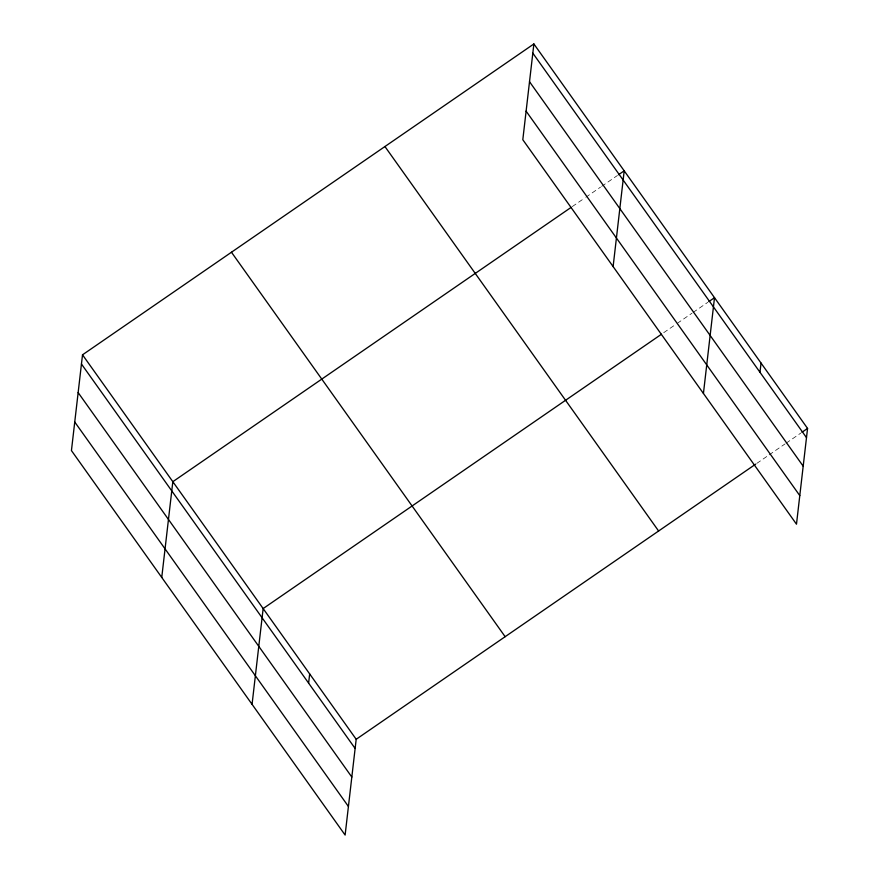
<?xml version="1.0" encoding="UTF-8"?>
<svg xmlns="http://www.w3.org/2000/svg" width="879" height="879" viewBox="0 0 879 879"><rect width="100%" height="100%" fill="white"/><g stroke="black" fill="none" stroke-linecap="round" stroke-linejoin="round"><path stroke-width="0.66" stroke-dasharray="4.39 3.3" d="M572.295 206.576L584.7 198.028M585.832 197.248L600.5 187.15M601.632 186.37L617.432 175.492M663.733 332.669L676.149 324.12M677.269 323.351L691.938 313.243M693.07 312.463L707.738 302.365M756.786 463.398L768.07 455.619M769.202 454.839L784.991 443.961M786.123 443.181L800.791 433.083"/><path stroke-width="1.32" d="M82.516 354.819L71.441 450.575L345.117 835.05L356.193 739.283L82.516 354.819L533.883 43.95L807.559 428.425L796.484 524.181L522.807 139.717L533.883 43.95M161.747 577.459L172.833 481.692L571.163 207.356M252.064 704.332L263.151 608.565L661.48 334.229M308.606 683.126L309.672 673.929M613.113 266.59L624.2 170.823L618.552 174.712M703.431 393.462L714.506 297.695L708.87 301.585M759.972 372.256L761.038 363.06M356.193 739.283L755.654 464.167M801.923 432.303L807.559 428.425M532.817 53.147L806.493 437.621M529.51 81.714L803.197 466.189M526.103 111.15L799.791 495.613M384.936 146.54L658.613 531.004M231.463 252.229L505.15 636.704M81.45 364.016L355.138 748.479M78.143 392.583L351.831 777.047M74.748 422.008L348.425 806.482"/></g></svg>
